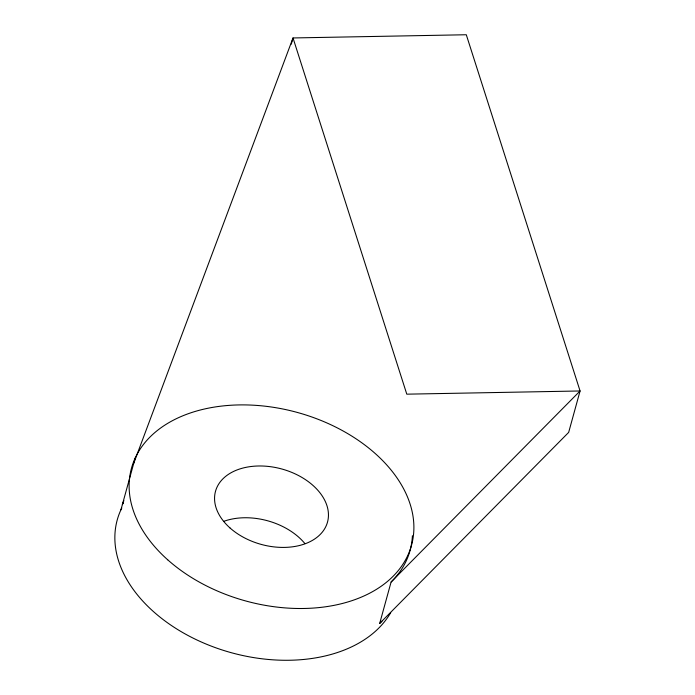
<?xml version="1.0" encoding="UTF-8"?>
<svg xmlns="http://www.w3.org/2000/svg" width="695" height="695" viewBox="0 0 695 695"><rect width="100%" height="100%" fill="white"/><g stroke="black" fill="none" stroke-linecap="round" stroke-linejoin="round"><path stroke-width="1.04" d="M120.939 509.8L135.195 458.031M291.301 44.167L293.012 37.956L466.293 34.75L580.073 390.972L568.666 432.394L379.679 623.45L391.094 582.028A145.22 97.734 15.4 0 0 412.396 535.741M133.77 463.209L293.012 37.956L406.792 394.169L580.073 390.972L391.094 582.028M123.884 500.565L122.363 504.622A145.22 97.734 15.4 0 1 123.241 502.78M390.712 612.634A145.22 97.734 15.4 0 1 210.446 645.794A145.22 97.734 15.4 0 1 121.816 507.958M224.007 521.25A58.085 39.094 15.4 0 1 304.914 543.594M381.963 621.113A145.22 97.734 15.4 0 1 379.679 623.45M167.703 559.805A145.22 97.734 15.4 0 0 407.817 555.366A145.22 97.734 15.4 0 0 238.993 404.924A145.22 97.734 15.4 0 0 167.703 559.805M229.984 527.939A58.085 39.094 15.4 0 0 326.024 526.167A58.085 39.094 15.4 0 0 258.505 465.989A58.085 39.094 15.4 0 0 229.984 527.939"/></g></svg>
